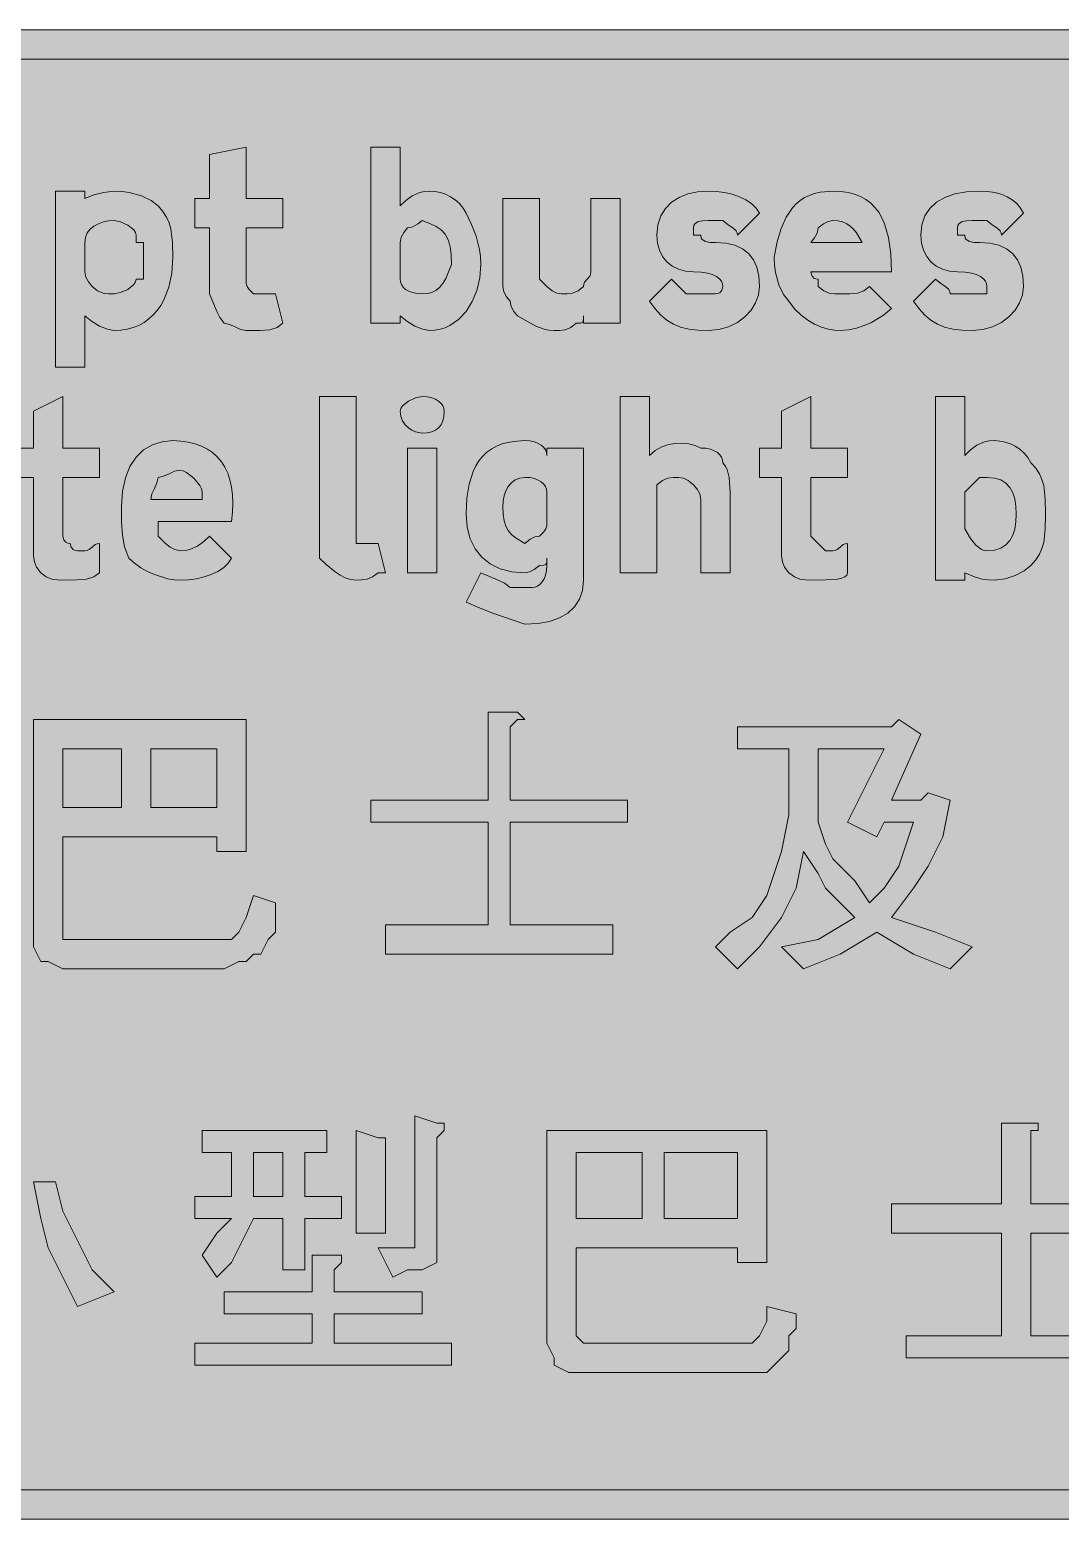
# Model space of a CAD drawing. Header units: metres. Extents: x 12 to 555, y 13 to 257.
# Drawn here: x 206.1 to 374.7, y 13.4 to 257 of the extents above; entities that cross this region are included whole.
import ezdxf

# ---------------------------------------------------------------- set-up
doc = ezdxf.new("R2010")
doc.units = ezdxf.units.M
doc.layers.add('FILL_BLACK_000000', color=7, linetype='Continuous', true_color=0x000000)
doc.layers.add('FILL_WHITE_FFFFFF', color=7, linetype='Continuous', true_color=0xffffff)

msp = doc.modelspace()

# ---------------------------------------------------------------- hatches: boundary and pattern name
at = {"layer": 'FILL_BLACK_000000', "true_color": 0x000000}
h = msp.add_hatch(color=7, dxfattribs=at)
h.dxf.hatch_style = 1
h.paths.add_polyline_path([(545.97, 256.85), (546.87, 256.44), (547.77, 256.03), (548.67, 255.84), (549.55, 255.63), (550.32, 255.09), (550.86, 254.32), (551.07, 253.44), (551.95, 253.23), (552.72, 252.69), (553.26, 251.92), (553.47, 251.04), (553.66, 250.14), (554.07, 249.24), (554.48, 248.34), (554.67, 247.44), (554.67, 21.84), (554.45, 20.73), (553.77, 19.29), (552.65, 17.62), (551.07, 15.84), (549.96, 14.96), (548.52, 14.19), (546.85, 13.65), (545.07, 13.44), (20.67, 13.44), (19.56, 13.65), (18.12, 14.19), (14.67, 15.84), (13.96, 16.74), (13.47, 17.64), (12.98, 18.54), (12.27, 19.44), (12.27, 21.84), (12.27, 247.44), (12.48, 249.22), (13.02, 250.89), (13.79, 252.33), (14.67, 253.44), (16.45, 255.01), (18.12, 256.14), (19.56, 256.81), (20.67, 257.04), (545.07, 257.04), (545.97, 256.85)])
h.paths.add_polyline_path([(19.02, 251.64), (18.27, 251.04), (17.58, 250.14), (17.22, 249.24), (17.09, 248.34), (17.07, 247.44), (17.07, 21.84), (17.22, 21.09), (17.58, 20.32), (18.27, 19.44), (18.32, 19.04), (18.48, 18.75), (19.02, 18.39), (19.79, 18.26), (20.67, 18.24), (545.07, 18.24), (547.47, 18.24), (548.67, 19.44), (549.36, 20.32), (549.72, 21.09), (549.87, 21.84), (549.87, 247.44), (549.85, 248.34), (549.72, 249.24), (549.36, 250.14), (548.67, 251.04), (547.77, 251.23), (546.87, 251.64), (545.97, 252.05), (545.07, 252.24), (20.67, 252.24), (19.79, 252.05), (19.02, 251.64)], flags=16)
h = msp.add_hatch(color=7, dxfattribs=at)
h.dxf.hatch_style = 1
h.paths.add_polyline_path([(247.47, 229.44), (247.47, 224.64), (241.47, 224.64), (241.47, 216.24), (241.49, 215.53), (241.62, 215.04), (241.98, 214.55), (242.67, 213.84), (243.87, 213.84), (245.07, 213.84), (246.27, 213.84), (247.47, 209.04), (246.53, 208.35), (245.37, 207.99), (243.76, 207.86), (241.47, 207.84), (240.57, 208.03), (239.67, 208.44), (238.77, 208.85), (237.87, 209.04), (237.16, 209.96), (236.67, 210.99), (235.47, 213.84), (235.47, 224.64), (233.07, 224.64), (233.07, 229.44), (235.47, 229.44), (235.47, 236.64), (241.47, 237.84), (241.47, 229.44), (247.47, 229.44)])
h = msp.add_hatch(color=7, dxfattribs=at)
h.dxf.hatch_style = 1
h.paths.add_polyline_path([(269.07, 208.59), (267.76, 209.36), (266.67, 210.24), (266.67, 209.04), (261.87, 209.04), (261.87, 237.84), (266.67, 237.84), (266.67, 228.24), (267.59, 229.12), (268.62, 229.89), (269.88, 230.43), (270.62, 230.59), (271.47, 230.64), (272.37, 230.58), (273.25, 230.41), (274.11, 230.13), (274.92, 229.74), (275.68, 229.23), (276.36, 228.61), (276.97, 227.88), (277.47, 227.04), (278.35, 225.22), (279.12, 223.29), (279.66, 221.13), (279.82, 219.94), (279.87, 218.64), (279.71, 216.45), (279.23, 214.42), (278.48, 212.59), (277.47, 210.99), (276.24, 209.68), (274.81, 208.68), (274.03, 208.32), (273.21, 208.06), (272.36, 207.9), (271.47, 207.84), (270.38, 208.05), (269.07, 208.59)])
h.paths.add_polyline_path([(271.86, 214.08), (272.53, 214.41), (273.12, 214.89), (273.66, 215.54), (274.15, 216.37), (275.07, 218.64), (275.01, 220.28), (274.83, 221.62), (274.5, 222.71), (274.02, 223.59), (273.37, 224.3), (272.54, 224.88), (271.51, 225.38), (270.27, 225.84), (269.52, 225.24), (268.75, 224.83), (267.87, 224.64), (267.27, 223.89), (266.86, 223.12), (266.67, 222.24), (266.67, 216.24), (266.73, 215.79), (266.9, 215.36), (267.18, 214.95), (267.57, 214.59), (268.08, 214.28), (268.7, 214.05), (269.43, 213.89), (270.27, 213.84), (271.12, 213.9), (271.86, 214.08)], flags=16)
h = msp.add_hatch(color=7, dxfattribs=at)
h.dxf.hatch_style = 1
h.paths.add_polyline_path([(228.81, 214.93), (228.01, 212.88), (227.5, 211.97), (226.92, 211.14), (226.27, 210.4), (225.54, 209.74), (224.76, 209.17), (223.9, 208.7), (222.98, 208.33), (222.01, 208.06), (220.97, 207.9), (219.87, 207.84), (218.78, 208.05), (217.47, 208.59), (216.16, 209.36), (215.07, 210.24), (215.07, 201.84), (210.27, 201.84), (210.27, 230.64), (215.07, 230.64), (215.07, 229.44), (216.57, 230.04), (218.11, 230.45), (219.87, 230.64), (221.16, 230.59), (222.35, 230.43), (224.37, 229.89), (225.95, 229.12), (227.07, 228.24), (227.86, 227.34), (228.46, 226.42), (228.88, 225.48), (229.17, 224.49), (229.43, 222.33), (229.47, 219.84), (229.3, 217.26), (228.81, 214.93)])
h.paths.add_polyline_path([(222.12, 214.59), (223.08, 215.36), (223.36, 215.79), (223.47, 216.24), (224.67, 216.24), (224.67, 217.44), (224.67, 222.24), (223.47, 222.24), (223.47, 223.44), (223.36, 223.89), (223.08, 224.32), (222.12, 225.09), (220.94, 225.63), (219.87, 225.84), (218.97, 225.78), (218.11, 225.61), (217.3, 225.33), (216.57, 224.94), (215.96, 224.43), (215.48, 223.81), (215.18, 223.08), (215.07, 222.24), (215.07, 217.44), (215.26, 216.56), (215.67, 215.79), (216.27, 215.04), (217.17, 214.35), (218.07, 213.99), (218.97, 213.86), (219.87, 213.84), (220.94, 214.05), (222.12, 214.59)], flags=16)
h = msp.add_hatch(color=7, dxfattribs=at)
h.dxf.hatch_style = 1
h.paths.add_polyline_path([(302.67, 229.44), (302.67, 209.04), (296.67, 209.04), (296.67, 210.24), (296.65, 209.55), (296.52, 209.19), (296.16, 209.06), (295.47, 209.04), (294.57, 208.35), (293.67, 207.99), (292.77, 207.86), (291.87, 207.84), (291.02, 207.89), (290.26, 208.05), (288.87, 208.59), (285.87, 210.24), (285.27, 210.99), (284.86, 211.76), (284.67, 212.64), (284.07, 213.39), (283.66, 214.16), (283.47, 215.04), (283.47, 229.44), (289.47, 229.44), (289.47, 217.44), (289.47, 216.24), (290.67, 215.04), (291.55, 214.35), (292.32, 213.99), (293.07, 213.84), (293.97, 213.86), (294.87, 213.99), (295.77, 214.35), (296.67, 215.04), (296.72, 215.44), (296.86, 215.75), (297.27, 216.24), (297.68, 216.73), (297.82, 217.04), (297.87, 217.44), (297.87, 229.44), (302.67, 229.44)])
h = msp.add_hatch(color=7, dxfattribs=at)
h.dxf.hatch_style = 1
h.paths.add_polyline_path([(325.31, 213.7), (324.83, 212.4), (324.08, 211.18), (323.07, 210.09), (321.84, 209.17), (320.41, 208.46), (318.81, 208), (317.07, 207.84), (315.38, 207.9), (313.88, 208.08), (312.56, 208.41), (311.37, 208.89), (310.3, 209.54), (309.31, 210.37), (308.37, 211.4), (307.47, 212.64), (311.07, 216.24), (313.47, 213.84), (317.07, 213.84), (318.27, 213.84), (318.67, 213.89), (318.96, 214.03), (319.32, 214.44), (319.47, 215.04), (319.41, 215.49), (319.23, 215.92), (318.9, 216.33), (318.42, 216.69), (317.77, 217), (316.94, 217.23), (315.91, 217.39), (314.67, 217.44), (313.38, 217.55), (312.21, 217.87), (311.19, 218.39), (310.32, 219.09), (309.62, 219.96), (309.1, 220.98), (308.78, 222.15), (308.67, 223.44), (308.83, 225.13), (309.31, 226.59), (310.06, 227.83), (311.07, 228.84), (312.3, 229.63), (313.73, 230.19), (315.33, 230.53), (317.07, 230.64), (318.42, 230.58), (319.73, 230.41), (320.99, 230.13), (322.17, 229.74), (323.23, 229.23), (324.16, 228.61), (324.91, 227.88), (325.47, 227.04), (321.87, 223.44), (321.82, 223.84), (321.66, 224.15), (321.12, 224.64), (320.35, 225.13), (319.47, 225.84), (317.07, 225.84), (316.19, 225.82), (315.42, 225.69), (314.88, 225.33), (314.72, 225.04), (314.67, 224.64), (314.67, 223.44), (315.87, 223.44), (315.92, 223.04), (316.08, 222.75), (316.62, 222.39), (317.39, 222.26), (318.27, 222.24), (319.96, 222.13), (321.42, 221.79), (322.66, 221.23), (323.67, 220.44), (324.46, 219.43), (325.02, 218.19), (325.36, 216.73), (325.47, 215.04), (325.31, 213.7)])
h = msp.add_hatch(color=7, dxfattribs=at)
h.dxf.hatch_style = 1
h.paths.add_polyline_path([(334.02, 216.84), (334.38, 216.43), (334.67, 216.29), (335.07, 216.24), (335.07, 215.04), (335.97, 214.35), (336.87, 213.99), (337.77, 213.86), (338.67, 213.84), (340.26, 213.86), (341.52, 213.99), (342.55, 214.35), (343.47, 215.04), (347.07, 211.44), (345.76, 210.37), (343.77, 209.19), (342.59, 208.66), (341.33, 208.23), (340.02, 207.95), (338.67, 207.84), (337.72, 207.9), (336.68, 208.08), (335.59, 208.41), (334.47, 208.89), (333.35, 209.54), (332.26, 210.37), (331.22, 211.4), (330.27, 212.64), (329.39, 213.76), (328.62, 215.34), (328.08, 217.36), (327.92, 218.55), (327.87, 219.84), (328.38, 222.37), (329.03, 224.56), (329.85, 226.42), (330.87, 227.94), (331.46, 228.57), (332.11, 229.12), (332.83, 229.59), (333.61, 229.96), (334.46, 230.26), (335.38, 230.47), (337.47, 230.64), (338.76, 230.58), (339.95, 230.42), (341.03, 230.14), (342.01, 229.76), (342.89, 229.27), (343.67, 228.68), (344.36, 227.98), (344.97, 227.19), (345.49, 226.3), (345.93, 225.31), (346.58, 223.05), (346.95, 220.42), (347.07, 217.44), (333.87, 217.44), (334.02, 216.84)])
h.paths.add_polyline_path([(341.35, 223.81), (340.86, 224.43), (340.32, 224.94), (339.73, 225.33), (339.06, 225.61), (338.32, 225.78), (337.47, 225.84), (336.72, 225.69), (335.95, 225.33), (335.07, 224.64), (334.88, 223.76), (334.47, 222.99), (333.87, 222.24), (342.27, 222.24), (341.35, 223.81)], flags=16)
h = msp.add_hatch(color=7, dxfattribs=at)
h.dxf.hatch_style = 1
h.paths.add_polyline_path([(368.51, 213.7), (368.03, 212.4), (367.28, 211.18), (366.27, 210.09), (365.04, 209.17), (363.61, 208.46), (362.01, 208), (360.27, 207.84), (358.58, 207.9), (357.08, 208.08), (355.76, 208.41), (354.57, 208.89), (353.5, 209.54), (352.51, 210.37), (351.57, 211.4), (350.67, 212.64), (354.27, 216.24), (355.15, 215.53), (355.92, 215.04), (356.46, 214.55), (356.62, 214.24), (356.67, 213.84), (360.27, 213.84), (362.67, 213.84), (362.67, 215.04), (362.61, 215.49), (362.43, 215.92), (362.1, 216.33), (361.62, 216.69), (360.97, 217), (360.14, 217.23), (359.11, 217.39), (357.87, 217.44), (356.58, 217.55), (355.41, 217.87), (354.39, 218.39), (353.52, 219.09), (352.82, 219.96), (352.3, 220.98), (351.98, 222.15), (351.87, 223.44), (352.04, 225.13), (352.53, 226.59), (353.33, 227.83), (354.42, 228.84), (355.8, 229.63), (357.44, 230.19), (359.33, 230.53), (361.47, 230.64), (362.76, 230.58), (363.95, 230.41), (365.01, 230.13), (365.97, 229.74), (366.81, 229.23), (367.55, 228.61), (368.16, 227.88), (368.67, 227.04), (365.07, 223.44), (365.02, 223.84), (364.86, 224.15), (364.32, 224.64), (363.55, 225.13), (362.67, 225.84), (360.27, 225.84), (359.39, 225.82), (358.62, 225.69), (358.08, 225.33), (357.92, 225.04), (357.87, 224.64), (357.87, 223.44), (359.07, 223.44), (359.12, 223.04), (359.28, 222.75), (359.82, 222.39), (360.59, 222.26), (361.47, 222.24), (363.16, 222.13), (364.62, 221.79), (365.86, 221.23), (366.87, 220.44), (367.66, 219.43), (368.22, 218.19), (368.56, 216.73), (368.67, 215.04), (368.51, 213.7)])
h = msp.add_hatch(color=7, dxfattribs=at)
h.dxf.hatch_style = 1
h.paths.add_polyline_path([(217.47, 188.64), (217.47, 183.84), (211.47, 183.84), (211.47, 174.24), (211.62, 173.64), (211.98, 173.23), (212.27, 173.09), (212.67, 173.04), (212.82, 172.44), (213.18, 172.03), (213.47, 171.89), (213.87, 171.84), (215.07, 171.84), (215.47, 171.89), (215.78, 172.03), (216.27, 172.44), (216.76, 172.85), (217.07, 172.99), (217.47, 173.04), (217.47, 168.24), (216.53, 167.55), (215.37, 167.19), (213.76, 167.06), (211.47, 167.04), (210.57, 167.06), (209.67, 167.19), (208.77, 167.55), (207.87, 168.24), (207.18, 169.14), (206.82, 170.04), (206.69, 170.94), (206.67, 171.84), (206.67, 183.84), (203.07, 183.84), (203.07, 188.64), (206.67, 188.64), (206.67, 194.64), (211.47, 197.04), (211.47, 188.64), (217.47, 188.64)])
h = msp.add_hatch(color=7, dxfattribs=at)
h.dxf.hatch_style = 1
h.paths.add_polyline_path([(259.47, 174.24), (259.47, 173.04), (263.07, 173.04), (264.27, 168.24), (263.07, 168.24), (262.17, 167.55), (261.27, 167.19), (260.37, 167.06), (259.47, 167.04), (258.57, 167.15), (257.69, 167.43), (256.83, 167.86), (256.02, 168.39), (254.58, 169.57), (253.47, 170.64), (253.47, 171.84), (253.47, 173.04), (253.47, 197.04), (259.47, 197.04), (259.47, 174.24)])
h = msp.add_hatch(color=7, dxfattribs=at)
h.dxf.hatch_style = 1
h.paths.add_polyline_path([(273.81, 193.8), (273.64, 193.06), (273.36, 192.45), (272.97, 191.94), (272.46, 191.55), (271.85, 191.26), (271.11, 191.1), (270.27, 191.04), (269.2, 191.26), (268.6, 191.55), (268.02, 191.94), (267.49, 192.45), (267.06, 193.06), (266.78, 193.8), (266.67, 194.64), (266.78, 195.09), (267.06, 195.52), (268.02, 196.29), (269.2, 196.83), (270.27, 197.04), (271.11, 196.99), (271.85, 196.83), (272.46, 196.6), (272.97, 196.29), (273.36, 195.93), (273.64, 195.52), (273.81, 195.09), (273.87, 194.64), (273.81, 193.8)])
h = msp.add_hatch(color=7, dxfattribs=at)
h.dxf.hatch_style = 1
h.paths.add_polyline_path([(308.42, 188.23), (309.46, 188.81), (310.55, 189.19), (311.67, 189.39), (312.79, 189.42), (313.88, 189.3), (314.92, 189.03), (315.87, 188.64), (316.71, 188.59), (317.45, 188.43), (318.06, 188.2), (318.57, 187.89), (318.96, 187.53), (319.25, 187.12), (319.41, 186.69), (319.47, 186.24), (319.87, 185.74), (320.16, 185.15), (320.52, 183.84), (320.67, 181.44), (320.67, 168.24), (315.87, 168.24), (315.87, 180.24), (315.68, 181.12), (315.27, 181.89), (314.67, 182.64), (313.79, 183.33), (313.02, 183.69), (312.27, 183.84), (311.37, 183.82), (310.47, 183.69), (309.57, 183.33), (308.67, 182.64), (308.67, 180.24), (308.67, 168.24), (302.67, 168.24), (302.67, 197.04), (307.47, 197.04), (307.47, 187.44), (308.42, 188.23)])
h = msp.add_hatch(color=7, dxfattribs=at)
h.dxf.hatch_style = 1
h.paths.add_polyline_path([(339.87, 188.64), (339.87, 183.84), (333.87, 183.84), (333.87, 174.24), (335.07, 173.04), (336.27, 171.84), (337.47, 171.84), (337.87, 171.89), (338.18, 172.03), (338.67, 172.44), (339.16, 172.85), (339.47, 172.99), (339.87, 173.04), (339.87, 168.24), (339.76, 167.84), (339.44, 167.55), (338.92, 167.33), (338.22, 167.19), (336.33, 167.06), (333.87, 167.04), (332.97, 167.06), (332.07, 167.19), (331.17, 167.55), (330.27, 168.24), (329.58, 169.14), (329.22, 170.04), (329.09, 170.94), (329.07, 171.84), (329.07, 183.84), (325.47, 183.84), (325.47, 188.64), (329.07, 188.64), (329.07, 194.64), (333.87, 197.04), (333.87, 188.64), (339.87, 188.64)])
h = msp.add_hatch(color=7, dxfattribs=at)
h.dxf.hatch_style = 1
h.paths.add_polyline_path([(361.92, 167.19), (360.66, 167.55), (359.07, 168.24), (359.07, 167.04), (354.27, 167.04), (354.27, 197.04), (359.07, 197.04), (359.07, 187.44), (359.99, 188.32), (361.02, 189.09), (362.28, 189.63), (363.02, 189.79), (363.87, 189.84), (364.77, 189.78), (365.65, 189.61), (366.51, 189.33), (367.32, 188.94), (368.08, 188.43), (368.76, 187.81), (369.37, 187.08), (369.87, 186.24), (370.66, 185.34), (371.26, 184.42), (371.68, 183.48), (371.97, 182.49), (372.23, 180.33), (372.27, 177.84), (372.23, 175.35), (371.97, 173.19), (371.68, 172.2), (371.26, 171.26), (370.66, 170.34), (369.87, 169.44), (368.76, 168.56), (367.32, 167.79), (365.65, 167.25), (363.87, 167.04), (362.95, 167.06), (361.92, 167.19)])
h.paths.add_polyline_path([(364.94, 172.27), (365.77, 172.79), (366.42, 173.49), (366.9, 174.36), (367.23, 175.38), (367.41, 176.55), (367.47, 177.84), (367.41, 179.13), (367.23, 180.3), (366.9, 181.32), (366.42, 182.19), (365.77, 182.89), (364.94, 183.41), (363.91, 183.73), (362.67, 183.84), (361.47, 183.84), (359.07, 181.44), (359.07, 175.44), (359.97, 173.86), (360.87, 172.74), (361.77, 172.06), (362.22, 171.9), (362.67, 171.84), (363.91, 171.95), (364.94, 172.27)], flags=16)
h = msp.add_hatch(color=7, dxfattribs=at)
h.dxf.hatch_style = 1
h.paths.add_polyline_path([(227.07, 174.24), (228.27, 173.04), (229.02, 172.44), (229.79, 172.03), (230.67, 171.84), (231.52, 171.89), (232.26, 172.05), (233.52, 172.59), (234.55, 173.36), (235.47, 174.24), (239.07, 170.64), (238.51, 169.8), (237.76, 169.06), (236.83, 168.45), (235.77, 167.94), (234.59, 167.55), (233.33, 167.26), (232.02, 167.1), (230.67, 167.04), (229.72, 167.1), (228.68, 167.26), (226.47, 167.94), (225.35, 168.45), (224.26, 169.06), (223.22, 169.8), (222.27, 170.64), (221.58, 172.46), (221.22, 174.39), (221.09, 176.55), (221.07, 179.04), (221.23, 181.57), (221.71, 183.76), (222.46, 185.62), (223.47, 187.14), (224.7, 188.32), (226.13, 189.16), (227.73, 189.67), (229.47, 189.84), (230.78, 189.78), (232, 189.62), (233.13, 189.34), (234.18, 188.96), (235.13, 188.47), (235.99, 187.88), (236.75, 187.18), (237.42, 186.39), (237.99, 185.5), (238.46, 184.51), (238.83, 183.42), (239.09, 182.25), (239.25, 180.98), (239.3, 179.62), (239.24, 178.17), (239.07, 176.64), (227.07, 176.64), (227.07, 174.24)])
h.paths.add_polyline_path([(234.27, 181.44), (234.16, 181.94), (233.88, 182.51), (232.92, 183.69), (231.74, 184.65), (231.17, 184.93), (230.67, 185.04), (229.77, 184.85), (228.87, 184.44), (227.97, 184.03), (227.07, 183.84), (226.88, 182.94), (226.47, 182.04), (226.06, 181.14), (225.87, 180.24), (234.27, 180.24), (234.27, 181.44)], flags=16)
h = msp.add_hatch(color=7, dxfattribs=at)
h.dxf.hatch_style = 1
h.paths.add_polyline_path([(267.87, 168.24), (267.87, 188.64), (272.67, 188.64), (272.67, 168.24), (267.87, 168.24)])
h = msp.add_hatch(color=7, dxfattribs=at)
h.dxf.hatch_style = 1
h.paths.add_polyline_path([(296.01, 163.89), (295.21, 162.65), (294.12, 161.64), (292.74, 160.85), (291.1, 160.29), (289.21, 159.95), (287.07, 159.84), (281.82, 161.64), (279.48, 162.54), (277.47, 163.44), (279.87, 168.24), (282.72, 167.04), (283.75, 166.55), (284.67, 165.84), (288.27, 165.84), (288.72, 165.9), (289.15, 166.06), (289.56, 166.35), (289.92, 166.74), (290.23, 167.25), (290.46, 167.86), (290.62, 168.6), (290.67, 169.44), (290.67, 170.64), (290.65, 169.95), (290.52, 169.59), (290.16, 169.46), (289.47, 169.44), (288.59, 168.75), (287.82, 168.39), (287.07, 168.24), (284.93, 168.41), (283.04, 168.9), (281.4, 169.7), (280.02, 170.79), (278.93, 172.17), (278.13, 173.81), (277.64, 175.7), (277.47, 177.84), (277.59, 180.42), (277.96, 182.75), (278.61, 184.8), (279.05, 185.71), (279.57, 186.54), (280.18, 187.28), (280.87, 187.94), (281.65, 188.51), (282.53, 188.98), (283.51, 189.35), (284.59, 189.62), (285.78, 189.78), (287.07, 189.84), (287.91, 189.79), (288.65, 189.63), (289.26, 189.4), (289.77, 189.09), (290.16, 188.73), (290.45, 188.32), (290.61, 187.89), (290.67, 187.44), (290.67, 188.64), (296.67, 188.64), (296.67, 167.04), (296.5, 165.35), (296.01, 163.89)])
h.paths.add_polyline_path([(290.45, 182.32), (290.16, 182.73), (289.77, 183.09), (289.26, 183.4), (288.65, 183.63), (287.91, 183.79), (287.07, 183.84), (286.23, 183.73), (285.5, 183.43), (284.88, 182.95), (284.37, 182.34), (283.98, 181.61), (283.7, 180.8), (283.53, 179.94), (283.47, 179.04), (283.53, 177.8), (283.7, 176.75), (283.98, 175.88), (284.37, 175.14), (284.88, 174.52), (285.5, 173.98), (287.07, 173.04), (287.95, 173.73), (288.72, 174.09), (289.47, 174.24), (290.16, 174.95), (290.52, 175.44), (290.65, 175.93), (290.67, 176.64), (290.67, 181.44), (290.61, 181.89), (290.45, 182.32)], flags=16)
h = msp.add_hatch(color=7, dxfattribs=at)
h.dxf.hatch_style = 1
h.paths.add_polyline_path([(236.67, 122.64), (236.67, 125.04), (211.47, 125.04), (211.47, 110.64), (211.47, 109.44), (211.47, 108.24), (212.67, 108.24), (213.87, 108.24), (236.67, 108.24), (239.07, 108.24), (240.27, 109.44), (241.47, 111.84), (242.67, 115.44), (246.27, 114.24), (246.27, 111.84), (246.27, 109.44), (245.07, 108.24), (243.87, 105.84), (242.67, 105.84), (241.47, 104.64), (240.27, 104.64), (237.87, 103.44), (211.47, 103.44), (209.07, 104.64), (207.87, 104.64), (206.67, 107.04), (206.67, 109.44), (206.67, 144.24), (241.47, 144.24), (241.47, 122.64), (236.67, 122.64)])
h.paths.add_polyline_path([(211.47, 139.44), (211.47, 129.84), (221.07, 129.84), (221.07, 139.44), (211.47, 139.44)], flags=16)
h.paths.add_polyline_path([(236.67, 139.44), (225.87, 139.44), (225.87, 129.84), (236.67, 129.84), (236.67, 139.44)], flags=16)
h = msp.add_hatch(color=7, dxfattribs=at)
h.dxf.hatch_style = 1
h.paths.add_polyline_path([(285.87, 145.44), (287.07, 144.24), (285.87, 144.24), (284.67, 143.04), (284.67, 131.04), (303.87, 131.04), (303.87, 127.44), (284.67, 127.44), (284.67, 110.64), (301.47, 110.64), (301.47, 105.84), (264.27, 105.84), (264.27, 110.64), (281.07, 110.64), (281.07, 127.44), (261.87, 127.44), (261.87, 131.04), (281.07, 131.04), (281.07, 145.44), (284.67, 145.44), (285.87, 145.44)])
h = msp.add_hatch(color=7, dxfattribs=at)
h.dxf.hatch_style = 1
h.paths.add_polyline_path([(348.27, 144.24), (351.87, 141.84), (347.07, 131.04), (351.87, 131.04), (353.07, 132.24), (356.67, 131.04), (355.47, 125.04), (353.07, 120.24), (350.67, 116.64), (347.07, 111.84), (354.27, 109.44), (360.27, 107.04), (356.67, 103.44), (350.67, 105.84), (344.67, 109.44), (338.67, 105.84), (332.67, 103.44), (329.07, 107.04), (335.07, 108.24), (341.07, 111.84), (338.67, 114.24), (336.27, 116.64), (335.07, 119.04), (332.67, 122.64), (331.47, 116.64), (329.07, 111.84), (325.47, 107.04), (321.87, 103.44), (318.27, 107.04), (320.67, 109.44), (324.27, 111.84), (326.67, 115.44), (327.87, 119.04), (329.07, 122.64), (330.27, 128.64), (330.27, 133.44), (330.27, 139.44), (321.87, 139.44), (321.87, 143.04), (347.07, 143.04), (348.27, 144.24)])
h.paths.add_polyline_path([(336.27, 123.84), (337.47, 121.44), (341.07, 117.84), (343.47, 114.24), (345.87, 116.64), (348.27, 120.24), (349.47, 123.84), (350.67, 127.44), (345.87, 127.44), (344.67, 125.04), (339.87, 127.44), (345.87, 139.44), (335.07, 139.44), (335.07, 127.44), (336.27, 123.84)], flags=16)
h = msp.add_hatch(color=7, dxfattribs=at)
h.dxf.hatch_style = 1
h.paths.add_polyline_path([(266.67, 57.84), (267.87, 57.84), (269.07, 57.84), (269.07, 59.04), (269.07, 60.24), (269.07, 79.44), (272.67, 78.24), (273.87, 78.24), (273.87, 77.04), (272.67, 75.84), (272.67, 59.04), (272.67, 57.84), (272.67, 55.44), (270.27, 54.24), (267.87, 54.24), (265.47, 53.04), (263.07, 57.84), (266.67, 57.84)])
h = msp.add_hatch(color=7, dxfattribs=at)
h.dxf.hatch_style = 1
h.paths.add_polyline_path([(371.07, 78.24), (371.07, 77.04), (369.87, 77.04), (369.87, 65.04), (389.07, 65.04), (389.07, 60.24), (369.87, 60.24), (369.87, 43.44), (385.47, 43.44), (385.47, 39.84), (349.47, 39.84), (349.47, 43.44), (365.07, 43.44), (365.07, 60.24), (347.07, 60.24), (347.07, 65.04), (365.07, 65.04), (365.07, 78.24), (368.67, 78.24), (371.07, 78.24)])
h = msp.add_hatch(color=7, dxfattribs=at)
h.dxf.hatch_style = 1
h.paths.add_polyline_path([(254.67, 73.44), (251.07, 73.44), (251.07, 66.24), (257.07, 66.24), (257.07, 62.64), (251.07, 62.64), (251.07, 54.24), (247.47, 54.24), (247.47, 62.64), (242.67, 62.64), (241.47, 60.24), (240.27, 57.84), (239.07, 55.44), (236.67, 53.04), (234.27, 56.64), (236.67, 60.24), (239.07, 62.64), (233.07, 62.64), (233.07, 66.24), (239.07, 66.24), (239.07, 73.44), (234.27, 73.44), (234.27, 77.04), (254.67, 77.04), (254.67, 73.44)])
h.paths.add_polyline_path([(247.47, 73.44), (242.67, 73.44), (242.67, 66.24), (247.47, 66.24), (247.47, 73.44)], flags=16)
h = msp.add_hatch(color=7, dxfattribs=at)
h.dxf.hatch_style = 1
h.paths.add_polyline_path([(259.47, 77.04), (263.07, 75.84), (264.27, 75.84), (264.27, 74.64), (264.27, 60.24), (259.47, 60.24), (259.47, 77.04)])
h = msp.add_hatch(color=7, dxfattribs=at)
h.dxf.hatch_style = 1
h.paths.add_polyline_path([(321.87, 55.44), (321.87, 57.84), (295.47, 57.84), (295.47, 44.64), (295.47, 43.44), (296.67, 42.24), (297.87, 42.24), (321.87, 42.24), (324.27, 42.24), (325.47, 43.44), (326.67, 45.84), (326.67, 48.24), (331.47, 47.04), (331.47, 44.64), (330.27, 43.44), (330.27, 41.04), (329.07, 39.84), (327.87, 38.64), (326.67, 37.44), (324.27, 37.44), (323.07, 37.44), (296.67, 37.44), (294.27, 37.44), (291.87, 38.64), (291.87, 39.84), (290.67, 42.24), (290.67, 77.04), (326.67, 77.04), (326.67, 55.44), (321.87, 55.44)])
h.paths.add_polyline_path([(295.47, 73.44), (295.47, 62.64), (306.27, 62.64), (306.27, 73.44), (295.47, 73.44)], flags=16)
h.paths.add_polyline_path([(321.87, 73.44), (309.87, 73.44), (309.87, 62.64), (321.87, 62.64), (321.87, 73.44)], flags=16)
h = msp.add_hatch(color=7, dxfattribs=at)
h.dxf.hatch_style = 1
h.paths.add_polyline_path([(211.47, 53.04), (209.07, 57.84), (207.87, 62.64), (206.67, 68.64), (210.27, 68.64), (211.47, 63.84), (213.87, 59.04), (216.27, 54.24), (219.87, 50.64), (213.87, 48.24), (211.47, 53.04)])
h = msp.add_hatch(color=7, dxfattribs=at)
h.dxf.hatch_style = 1
h.paths.add_polyline_path([(255.87, 56.64), (257.07, 56.64), (257.07, 55.44), (255.87, 54.24), (255.87, 50.64), (270.27, 50.64), (270.27, 47.04), (255.87, 47.04), (255.87, 42.24), (275.07, 42.24), (275.07, 38.64), (233.07, 38.64), (233.07, 42.24), (252.27, 42.24), (252.27, 47.04), (237.87, 47.04), (237.87, 50.64), (252.27, 50.64), (252.27, 56.64), (255.87, 56.64)])
at = {"layer": 'FILL_WHITE_FFFFFF', "true_color": 0xffffff}
h = msp.add_hatch(color=7, dxfattribs=at)
h.dxf.hatch_style = 1
h.paths.add_polyline_path([(545.07, 252.24), (547.47, 252.24), (547.49, 251.55), (547.62, 251.19), (547.98, 251.06), (548.67, 251.04), (548.69, 250.33), (548.82, 249.84), (549.18, 249.35), (549.87, 248.64), (549.87, 247.44), (549.87, 21.84), (549.72, 21.09), (549.36, 20.32), (548.67, 19.44), (547.47, 18.24), (545.07, 18.24), (20.67, 18.24), (19.79, 18.26), (19.02, 18.39), (18.48, 18.75), (18.32, 19.04), (18.27, 19.44), (17.87, 19.49), (17.58, 19.63), (17.22, 20.04), (17.07, 20.64), (17.07, 21.84), (17.07, 247.44), (17.09, 248.34), (17.22, 249.24), (17.58, 250.14), (18.27, 251.04), (19.02, 251.64), (19.79, 252.05), (20.67, 252.24), (545.07, 252.24)])

# ---------------------------------------------------------------- linework, layer by layer
at = {"layer": 'FILL_BLACK_000000', "lineweight": 0, "true_color": 0x000000}
for points in [[(20.67, 257.04), (545.07, 257.04)], [(20.67, 18.24), (545.07, 18.24), (547.47, 18.24), (548.67, 19.44), (549.36, 20.32), (549.72, 21.09), (549.87, 21.84), (549.87, 247.44), (549.85, 248.34), (549.72, 249.24), (549.36, 250.14), (548.67, 251.04), (547.77, 251.23), (546.87, 251.64), (545.97, 252.05), (545.07, 252.24), (20.67, 252.24)], [(203.07, 188.64), (206.67, 188.64), (206.67, 194.64), (211.47, 197.04), (211.47, 188.64), (217.47, 188.64), (217.47, 183.84), (211.47, 183.84), (211.47, 174.24), (211.62, 173.64), (211.98, 173.23), (212.27, 173.09), (212.67, 173.04), (212.82, 172.44), (213.18, 172.03), (213.47, 171.89), (213.87, 171.84), (215.07, 171.84), (215.47, 171.89), (215.78, 172.03), (216.27, 172.44), (216.76, 172.85), (217.07, 172.99), (217.47, 173.04), (217.47, 168.24), (216.53, 167.55), (215.37, 167.19), (213.76, 167.06), (211.47, 167.04), (210.57, 167.06), (209.67, 167.19), (208.77, 167.55), (207.87, 168.24), (207.18, 169.14), (206.82, 170.04), (206.69, 170.94), (206.67, 171.84), (206.67, 183.84), (203.07, 183.84)], [(545.07, 13.44), (20.67, 13.44)]]:
    msp.add_lwpolyline(points, dxfattribs=at)
for points in [[(247.47, 229.44), (247.47, 224.64), (241.47, 224.64), (241.47, 216.24), (241.49, 215.53), (241.62, 215.04), (241.98, 214.55), (242.67, 213.84), (243.87, 213.84), (245.07, 213.84), (246.27, 213.84), (247.47, 209.04), (246.53, 208.35), (245.37, 207.99), (243.76, 207.86), (241.47, 207.84), (240.57, 208.03), (239.67, 208.44), (238.77, 208.85), (237.87, 209.04), (237.16, 209.96), (236.67, 210.99), (235.47, 213.84), (235.47, 224.64), (233.07, 224.64), (233.07, 229.44), (235.47, 229.44), (235.47, 236.64), (241.47, 237.84), (241.47, 229.44)], [(269.07, 208.59), (267.76, 209.36), (266.67, 210.24), (266.67, 209.04), (261.87, 209.04), (261.87, 237.84), (266.67, 237.84), (266.67, 228.24), (267.59, 229.12), (268.62, 229.89), (269.88, 230.43), (270.62, 230.59), (271.47, 230.64), (272.37, 230.58), (273.25, 230.41), (274.11, 230.13), (274.92, 229.74), (275.68, 229.23), (276.36, 228.61), (276.97, 227.88), (277.47, 227.04), (278.35, 225.22), (279.12, 223.29), (279.66, 221.13), (279.82, 219.94), (279.87, 218.64), (279.71, 216.45), (279.23, 214.42), (278.48, 212.59), (277.47, 210.99), (276.24, 209.68), (274.81, 208.68), (274.03, 208.32), (273.21, 208.06), (272.36, 207.9), (271.47, 207.84), (270.38, 208.05)], [(228.81, 214.93), (228.01, 212.88), (227.5, 211.97), (226.92, 211.14), (226.27, 210.4), (225.54, 209.74), (224.76, 209.17), (223.9, 208.7), (222.98, 208.33), (222.01, 208.06), (220.97, 207.9), (219.87, 207.84), (218.78, 208.05), (217.47, 208.59), (216.16, 209.36), (215.07, 210.24), (215.07, 201.84), (210.27, 201.84), (210.27, 230.64), (215.07, 230.64), (215.07, 229.44), (216.57, 230.04), (218.11, 230.45), (219.87, 230.64), (221.16, 230.59), (222.35, 230.43), (224.37, 229.89), (225.95, 229.12), (227.07, 228.24), (227.86, 227.34), (228.46, 226.42), (228.88, 225.48), (229.17, 224.49), (229.43, 222.33), (229.47, 219.84), (229.3, 217.26)], [(302.67, 229.44), (302.67, 209.04), (296.67, 209.04), (296.67, 210.24), (296.65, 209.55), (296.52, 209.19), (296.16, 209.06), (295.47, 209.04), (294.57, 208.35), (293.67, 207.99), (292.77, 207.86), (291.87, 207.84), (291.02, 207.89), (290.26, 208.05), (288.87, 208.59), (285.87, 210.24), (285.27, 210.99), (284.86, 211.76), (284.67, 212.64), (284.07, 213.39), (283.66, 214.16), (283.47, 215.04), (283.47, 229.44), (289.47, 229.44), (289.47, 217.44), (289.47, 216.24), (290.67, 215.04), (291.55, 214.35), (292.32, 213.99), (293.07, 213.84), (293.97, 213.86), (294.87, 213.99), (295.77, 214.35), (296.67, 215.04), (296.72, 215.44), (296.86, 215.75), (297.27, 216.24), (297.68, 216.73), (297.82, 217.04), (297.87, 217.44), (297.87, 229.44)], [(325.31, 213.7), (324.83, 212.4), (324.08, 211.18), (323.07, 210.09), (321.84, 209.17), (320.41, 208.46), (318.81, 208), (317.07, 207.84), (315.38, 207.9), (313.88, 208.08), (312.56, 208.41), (311.37, 208.89), (310.3, 209.54), (309.31, 210.37), (308.37, 211.4), (307.47, 212.64), (311.07, 216.24), (313.47, 213.84), (317.07, 213.84), (318.27, 213.84), (318.67, 213.89), (318.96, 214.03), (319.32, 214.44), (319.47, 215.04), (319.41, 215.49), (319.23, 215.92), (318.9, 216.33), (318.42, 216.69), (317.77, 217), (316.94, 217.23), (315.91, 217.39), (314.67, 217.44), (313.38, 217.55), (312.21, 217.87), (311.19, 218.39), (310.32, 219.09), (309.62, 219.96), (309.1, 220.98), (308.78, 222.15), (308.67, 223.44), (308.83, 225.13), (309.31, 226.59), (310.06, 227.83), (311.07, 228.84), (312.3, 229.63), (313.73, 230.19), (315.33, 230.53), (317.07, 230.64), (318.42, 230.58), (319.73, 230.41), (320.99, 230.13), (322.17, 229.74), (323.23, 229.23), (324.16, 228.61), (324.91, 227.88), (325.47, 227.04), (321.87, 223.44), (321.82, 223.84), (321.66, 224.15), (321.12, 224.64), (320.35, 225.13), (319.47, 225.84), (317.07, 225.84), (316.19, 225.82), (315.42, 225.69), (314.88, 225.33), (314.72, 225.04), (314.67, 224.64), (314.67, 223.44), (315.87, 223.44), (315.92, 223.04), (316.08, 222.75), (316.62, 222.39), (317.39, 222.26), (318.27, 222.24), (319.96, 222.13), (321.42, 221.79), (322.66, 221.23), (323.67, 220.44), (324.46, 219.43), (325.02, 218.19), (325.36, 216.73), (325.47, 215.04)], [(334.02, 216.84), (334.38, 216.43), (334.67, 216.29), (335.07, 216.24), (335.07, 215.04), (335.97, 214.35), (336.87, 213.99), (337.77, 213.86), (338.67, 213.84), (340.26, 213.86), (341.52, 213.99), (342.55, 214.35), (343.47, 215.04), (347.07, 211.44), (345.76, 210.37), (343.77, 209.19), (342.59, 208.66), (341.33, 208.23), (340.02, 207.95), (338.67, 207.84), (337.72, 207.9), (336.68, 208.08), (335.59, 208.41), (334.47, 208.89), (333.35, 209.54), (332.26, 210.37), (331.22, 211.4), (330.27, 212.64), (329.39, 213.76), (328.62, 215.34), (328.08, 217.36), (327.92, 218.55), (327.87, 219.84), (328.38, 222.37), (329.03, 224.56), (329.85, 226.42), (330.87, 227.94), (331.46, 228.57), (332.11, 229.12), (332.83, 229.59), (333.61, 229.96), (334.46, 230.26), (335.38, 230.47), (337.47, 230.64), (338.76, 230.58), (339.95, 230.42), (341.03, 230.14), (342.01, 229.76), (342.89, 229.27), (343.67, 228.68), (344.36, 227.98), (344.97, 227.19), (345.49, 226.3), (345.93, 225.31), (346.58, 223.05), (346.95, 220.42), (347.07, 217.44), (333.87, 217.44)], [(368.51, 213.7), (368.03, 212.4), (367.28, 211.18), (366.27, 210.09), (365.04, 209.17), (363.61, 208.46), (362.01, 208), (360.27, 207.84), (358.58, 207.9), (357.08, 208.08), (355.76, 208.41), (354.57, 208.89), (353.5, 209.54), (352.51, 210.37), (351.57, 211.4), (350.67, 212.64), (354.27, 216.24), (355.15, 215.53), (355.92, 215.04), (356.46, 214.55), (356.62, 214.24), (356.67, 213.84), (360.27, 213.84), (362.67, 213.84), (362.67, 215.04), (362.61, 215.49), (362.43, 215.92), (362.1, 216.33), (361.62, 216.69), (360.97, 217), (360.14, 217.23), (359.11, 217.39), (357.87, 217.44), (356.58, 217.55), (355.41, 217.87), (354.39, 218.39), (353.52, 219.09), (352.82, 219.96), (352.3, 220.98), (351.98, 222.15), (351.87, 223.44), (352.04, 225.13), (352.53, 226.59), (353.33, 227.83), (354.42, 228.84), (355.8, 229.63), (357.44, 230.19), (359.33, 230.53), (361.47, 230.64), (362.76, 230.58), (363.95, 230.41), (365.01, 230.13), (365.97, 229.74), (366.81, 229.23), (367.55, 228.61), (368.16, 227.88), (368.67, 227.04), (365.07, 223.44), (365.02, 223.84), (364.86, 224.15), (364.32, 224.64), (363.55, 225.13), (362.67, 225.84), (360.27, 225.84), (359.39, 225.82), (358.62, 225.69), (358.08, 225.33), (357.92, 225.04), (357.87, 224.64), (357.87, 223.44), (359.07, 223.44), (359.12, 223.04), (359.28, 222.75), (359.82, 222.39), (360.59, 222.26), (361.47, 222.24), (363.16, 222.13), (364.62, 221.79), (365.86, 221.23), (366.87, 220.44), (367.66, 219.43), (368.22, 218.19), (368.56, 216.73), (368.67, 215.04)], [(222.12, 214.59), (223.08, 215.36), (223.36, 215.79), (223.47, 216.24), (224.67, 216.24), (224.67, 217.44), (224.67, 222.24), (223.47, 222.24), (223.47, 223.44), (223.36, 223.89), (223.08, 224.32), (222.12, 225.09), (220.94, 225.63), (219.87, 225.84), (218.97, 225.78), (218.11, 225.61), (217.3, 225.33), (216.57, 224.94), (215.96, 224.43), (215.48, 223.81), (215.18, 223.08), (215.07, 222.24), (215.07, 217.44), (215.26, 216.56), (215.67, 215.79), (216.27, 215.04), (217.17, 214.35), (218.07, 213.99), (218.97, 213.86), (219.87, 213.84), (220.94, 214.05)], [(271.86, 214.08), (272.53, 214.41), (273.12, 214.89), (273.66, 215.54), (274.15, 216.37), (275.07, 218.64), (275.01, 220.28), (274.83, 221.62), (274.5, 222.71), (274.02, 223.59), (273.37, 224.3), (272.54, 224.88), (271.51, 225.38), (270.27, 225.84), (269.52, 225.24), (268.75, 224.83), (267.87, 224.64), (267.27, 223.89), (266.86, 223.12), (266.67, 222.24), (266.67, 216.24), (266.73, 215.79), (266.9, 215.36), (267.18, 214.95), (267.57, 214.59), (268.08, 214.28), (268.7, 214.05), (269.43, 213.89), (270.27, 213.84), (271.12, 213.9)], [(341.35, 223.81), (340.86, 224.43), (340.32, 224.94), (339.73, 225.33), (339.06, 225.61), (338.32, 225.78), (337.47, 225.84), (336.72, 225.69), (335.95, 225.33), (335.07, 224.64), (334.88, 223.76), (334.47, 222.99), (333.87, 222.24), (342.27, 222.24)], [(259.47, 174.24), (259.47, 173.04), (263.07, 173.04), (264.27, 168.24), (263.07, 168.24), (262.17, 167.55), (261.27, 167.19), (260.37, 167.06), (259.47, 167.04), (258.57, 167.15), (257.69, 167.43), (256.83, 167.86), (256.02, 168.39), (254.58, 169.57), (253.47, 170.64), (253.47, 171.84), (253.47, 173.04), (253.47, 197.04), (259.47, 197.04)], [(273.81, 193.8), (273.64, 193.06), (273.36, 192.45), (272.97, 191.94), (272.46, 191.55), (271.85, 191.26), (271.11, 191.1), (270.27, 191.04), (269.2, 191.26), (268.6, 191.55), (268.02, 191.94), (267.49, 192.45), (267.06, 193.06), (266.78, 193.8), (266.67, 194.64), (266.78, 195.09), (267.06, 195.52), (268.02, 196.29), (269.2, 196.83), (270.27, 197.04), (271.11, 196.99), (271.85, 196.83), (272.46, 196.6), (272.97, 196.29), (273.36, 195.93), (273.64, 195.52), (273.81, 195.09), (273.87, 194.64)], [(308.42, 188.23), (309.46, 188.81), (310.55, 189.19), (311.67, 189.39), (312.79, 189.42), (313.88, 189.3), (314.92, 189.03), (315.87, 188.64), (316.71, 188.59), (317.45, 188.43), (318.06, 188.2), (318.57, 187.89), (318.96, 187.53), (319.25, 187.12), (319.41, 186.69), (319.47, 186.24), (319.87, 185.74), (320.16, 185.15), (320.52, 183.84), (320.67, 181.44), (320.67, 168.24), (315.87, 168.24), (315.87, 180.24), (315.68, 181.12), (315.27, 181.89), (314.67, 182.64), (313.79, 183.33), (313.02, 183.69), (312.27, 183.84), (311.37, 183.82), (310.47, 183.69), (309.57, 183.33), (308.67, 182.64), (308.67, 180.24), (308.67, 168.24), (302.67, 168.24), (302.67, 197.04), (307.47, 197.04), (307.47, 187.44)], [(339.87, 188.64), (339.87, 183.84), (333.87, 183.84), (333.87, 174.24), (335.07, 173.04), (336.27, 171.84), (337.47, 171.84), (337.87, 171.89), (338.18, 172.03), (338.67, 172.44), (339.16, 172.85), (339.47, 172.99), (339.87, 173.04), (339.87, 168.24), (339.76, 167.84), (339.44, 167.55), (338.92, 167.33), (338.22, 167.19), (336.33, 167.06), (333.87, 167.04), (332.97, 167.06), (332.07, 167.19), (331.17, 167.55), (330.27, 168.24), (329.58, 169.14), (329.22, 170.04), (329.09, 170.94), (329.07, 171.84), (329.07, 183.84), (325.47, 183.84), (325.47, 188.64), (329.07, 188.64), (329.07, 194.64), (333.87, 197.04), (333.87, 188.64)], [(361.92, 167.19), (360.66, 167.55), (359.07, 168.24), (359.07, 167.04), (354.27, 167.04), (354.27, 197.04), (359.07, 197.04), (359.07, 187.44), (359.99, 188.32), (361.02, 189.09), (362.28, 189.63), (363.02, 189.79), (363.87, 189.84), (364.77, 189.78), (365.65, 189.61), (366.51, 189.33), (367.32, 188.94), (368.08, 188.43), (368.76, 187.81), (369.37, 187.08), (369.87, 186.24), (370.66, 185.34), (371.26, 184.42), (371.68, 183.48), (371.97, 182.49), (372.23, 180.33), (372.27, 177.84), (372.23, 175.35), (371.97, 173.19), (371.68, 172.2), (371.26, 171.26), (370.66, 170.34), (369.87, 169.44), (368.76, 168.56), (367.32, 167.79), (365.65, 167.25), (363.87, 167.04), (362.95, 167.06)], [(227.07, 174.24), (228.27, 173.04), (229.02, 172.44), (229.79, 172.03), (230.67, 171.84), (231.52, 171.89), (232.26, 172.05), (233.52, 172.59), (234.55, 173.36), (235.47, 174.24), (239.07, 170.64), (238.51, 169.8), (237.76, 169.06), (236.83, 168.45), (235.77, 167.94), (234.59, 167.55), (233.33, 167.26), (232.02, 167.1), (230.67, 167.04), (229.72, 167.1), (228.68, 167.26), (226.47, 167.94), (225.35, 168.45), (224.26, 169.06), (223.22, 169.8), (222.27, 170.64), (221.58, 172.46), (221.22, 174.39), (221.09, 176.55), (221.07, 179.04), (221.23, 181.57), (221.71, 183.76), (222.46, 185.62), (223.47, 187.14), (224.7, 188.32), (226.13, 189.16), (227.73, 189.67), (229.47, 189.84), (230.78, 189.78), (232, 189.62), (233.13, 189.34), (234.18, 188.96), (235.13, 188.47), (235.99, 187.88), (236.75, 187.18), (237.42, 186.39), (237.99, 185.5), (238.46, 184.51), (238.83, 183.42), (239.09, 182.25), (239.25, 180.98), (239.3, 179.62), (239.24, 178.17), (239.07, 176.64), (227.07, 176.64)], [(267.87, 168.24), (267.87, 188.64), (272.67, 188.64), (272.67, 168.24)], [(296.01, 163.89), (295.21, 162.65), (294.12, 161.64), (292.74, 160.85), (291.1, 160.29), (289.21, 159.95), (287.07, 159.84), (281.82, 161.64), (279.48, 162.54), (277.47, 163.44), (279.87, 168.24), (282.72, 167.04), (283.75, 166.55), (284.67, 165.84), (288.27, 165.84), (288.72, 165.9), (289.15, 166.06), (289.56, 166.35), (289.92, 166.74), (290.23, 167.25), (290.46, 167.86), (290.62, 168.6), (290.67, 169.44), (290.67, 170.64), (290.65, 169.95), (290.52, 169.59), (290.16, 169.46), (289.47, 169.44), (288.59, 168.75), (287.82, 168.39), (287.07, 168.24), (284.93, 168.41), (283.04, 168.9), (281.4, 169.7), (280.02, 170.79), (278.93, 172.17), (278.13, 173.81), (277.64, 175.7), (277.47, 177.84), (277.59, 180.42), (277.96, 182.75), (278.61, 184.8), (279.05, 185.71), (279.57, 186.54), (280.18, 187.28), (280.87, 187.94), (281.65, 188.51), (282.53, 188.98), (283.51, 189.35), (284.59, 189.62), (285.78, 189.78), (287.07, 189.84), (287.91, 189.79), (288.65, 189.63), (289.26, 189.4), (289.77, 189.09), (290.16, 188.73), (290.45, 188.32), (290.61, 187.89), (290.67, 187.44), (290.67, 188.64), (296.67, 188.64), (296.67, 167.04), (296.5, 165.35)], [(234.27, 181.44), (234.16, 181.94), (233.88, 182.51), (232.92, 183.69), (231.74, 184.65), (231.17, 184.93), (230.67, 185.04), (229.77, 184.85), (228.87, 184.44), (227.97, 184.03), (227.07, 183.84), (226.88, 182.94), (226.47, 182.04), (226.06, 181.14), (225.87, 180.24), (234.27, 180.24)], [(290.45, 182.32), (290.16, 182.73), (289.77, 183.09), (289.26, 183.4), (288.65, 183.63), (287.91, 183.79), (287.07, 183.84), (286.23, 183.73), (285.5, 183.43), (284.88, 182.95), (284.37, 182.34), (283.98, 181.61), (283.7, 180.8), (283.53, 179.94), (283.47, 179.04), (283.53, 177.8), (283.7, 176.75), (283.98, 175.88), (284.37, 175.14), (284.88, 174.52), (285.5, 173.98), (287.07, 173.04), (287.95, 173.73), (288.72, 174.09), (289.47, 174.24), (290.16, 174.95), (290.52, 175.44), (290.65, 175.93), (290.67, 176.64), (290.67, 181.44), (290.61, 181.89)], [(364.94, 172.27), (365.77, 172.79), (366.42, 173.49), (366.9, 174.36), (367.23, 175.38), (367.41, 176.55), (367.47, 177.84), (367.41, 179.13), (367.23, 180.3), (366.9, 181.32), (366.42, 182.19), (365.77, 182.89), (364.94, 183.41), (363.91, 183.73), (362.67, 183.84), (361.47, 183.84), (359.07, 181.44), (359.07, 175.44), (359.97, 173.86), (360.87, 172.74), (361.77, 172.06), (362.22, 171.9), (362.67, 171.84), (363.91, 171.95)], [(236.67, 122.64), (236.67, 125.04), (211.47, 125.04), (211.47, 110.64), (211.47, 109.44), (211.47, 108.24), (212.67, 108.24), (213.87, 108.24), (236.67, 108.24), (239.07, 108.24), (240.27, 109.44), (241.47, 111.84), (242.67, 115.44), (246.27, 114.24), (246.27, 111.84), (246.27, 109.44), (245.07, 108.24), (243.87, 105.84), (242.67, 105.84), (241.47, 104.64), (240.27, 104.64), (237.87, 103.44), (211.47, 103.44), (209.07, 104.64), (207.87, 104.64), (206.67, 107.04), (206.67, 109.44), (206.67, 144.24), (241.47, 144.24), (241.47, 122.64)], [(285.87, 145.44), (287.07, 144.24), (285.87, 144.24), (284.67, 143.04), (284.67, 131.04), (303.87, 131.04), (303.87, 127.44), (284.67, 127.44), (284.67, 110.64), (301.47, 110.64), (301.47, 105.84), (264.27, 105.84), (264.27, 110.64), (281.07, 110.64), (281.07, 127.44), (261.87, 127.44), (261.87, 131.04), (281.07, 131.04), (281.07, 145.44), (284.67, 145.44)], [(348.27, 144.24), (351.87, 141.84), (347.07, 131.04), (351.87, 131.04), (353.07, 132.24), (356.67, 131.04), (355.47, 125.04), (353.07, 120.24), (350.67, 116.64), (347.07, 111.84), (354.27, 109.44), (360.27, 107.04), (356.67, 103.44), (350.67, 105.84), (344.67, 109.44), (338.67, 105.84), (332.67, 103.44), (329.07, 107.04), (335.07, 108.24), (341.07, 111.84), (338.67, 114.24), (336.27, 116.64), (335.07, 119.04), (332.67, 122.64), (331.47, 116.64), (329.07, 111.84), (325.47, 107.04), (321.87, 103.44), (318.27, 107.04), (320.67, 109.44), (324.27, 111.84), (326.67, 115.44), (327.87, 119.04), (329.07, 122.64), (330.27, 128.64), (330.27, 133.44), (330.27, 139.44), (321.87, 139.44), (321.87, 143.04), (347.07, 143.04)], [(211.47, 139.44), (211.47, 129.84), (221.07, 129.84), (221.07, 139.44)], [(236.67, 139.44), (225.87, 139.44), (225.87, 129.84), (236.67, 129.84)], [(336.27, 123.84), (337.47, 121.44), (341.07, 117.84), (343.47, 114.24), (345.87, 116.64), (348.27, 120.24), (349.47, 123.84), (350.67, 127.44), (345.87, 127.44), (344.67, 125.04), (339.87, 127.44), (345.87, 139.44), (335.07, 139.44), (335.07, 127.44)], [(266.67, 57.84), (267.87, 57.84), (269.07, 57.84), (269.07, 59.04), (269.07, 60.24), (269.07, 79.44), (272.67, 78.24), (273.87, 78.24), (273.87, 77.04), (272.67, 75.84), (272.67, 59.04), (272.67, 57.84), (272.67, 55.44), (270.27, 54.24), (267.87, 54.24), (265.47, 53.04), (263.07, 57.84)], [(371.07, 78.24), (371.07, 77.04), (369.87, 77.04), (369.87, 65.04), (389.07, 65.04), (389.07, 60.24), (369.87, 60.24), (369.87, 43.44), (385.47, 43.44), (385.47, 39.84), (349.47, 39.84), (349.47, 43.44), (365.07, 43.44), (365.07, 60.24), (347.07, 60.24), (347.07, 65.04), (365.07, 65.04), (365.07, 78.24), (368.67, 78.24)], [(254.67, 73.44), (251.07, 73.44), (251.07, 66.24), (257.07, 66.24), (257.07, 62.64), (251.07, 62.64), (251.07, 54.24), (247.47, 54.24), (247.47, 62.64), (242.67, 62.64), (241.47, 60.24), (240.27, 57.84), (239.07, 55.44), (236.67, 53.04), (234.27, 56.64), (236.67, 60.24), (239.07, 62.64), (233.07, 62.64), (233.07, 66.24), (239.07, 66.24), (239.07, 73.44), (234.27, 73.44), (234.27, 77.04), (254.67, 77.04)], [(259.47, 77.04), (263.07, 75.84), (264.27, 75.84), (264.27, 74.64), (264.27, 60.24), (259.47, 60.24)], [(321.87, 55.44), (321.87, 57.84), (295.47, 57.84), (295.47, 44.64), (295.47, 43.44), (296.67, 42.24), (297.87, 42.24), (321.87, 42.24), (324.27, 42.24), (325.47, 43.44), (326.67, 45.84), (326.67, 48.24), (331.47, 47.04), (331.47, 44.64), (330.27, 43.44), (330.27, 41.04), (329.07, 39.84), (327.87, 38.64), (326.67, 37.44), (324.27, 37.44), (323.07, 37.44), (296.67, 37.44), (294.27, 37.44), (291.87, 38.64), (291.87, 39.84), (290.67, 42.24), (290.67, 77.04), (326.67, 77.04), (326.67, 55.44)], [(247.47, 73.44), (242.67, 73.44), (242.67, 66.24), (247.47, 66.24)], [(295.47, 73.44), (295.47, 62.64), (306.27, 62.64), (306.27, 73.44)], [(321.87, 73.44), (309.87, 73.44), (309.87, 62.64), (321.87, 62.64)], [(211.47, 53.04), (209.07, 57.84), (207.87, 62.64), (206.67, 68.64), (210.27, 68.64), (211.47, 63.84), (213.87, 59.04), (216.27, 54.24), (219.87, 50.64), (213.87, 48.24)], [(255.87, 56.64), (257.07, 56.64), (257.07, 55.44), (255.87, 54.24), (255.87, 50.64), (270.27, 50.64), (270.27, 47.04), (255.87, 47.04), (255.87, 42.24), (275.07, 42.24), (275.07, 38.64), (233.07, 38.64), (233.07, 42.24), (252.27, 42.24), (252.27, 47.04), (237.87, 47.04), (237.87, 50.64), (252.27, 50.64), (252.27, 56.64)]]:
    msp.add_lwpolyline(points, close=True, dxfattribs=at)
at = {"layer": 'FILL_WHITE_FFFFFF', "lineweight": 0, "true_color": 0xffffff}
msp.add_lwpolyline([(20.67, 252.24), (545.07, 252.24), (547.47, 252.24), (547.49, 251.55), (547.62, 251.19), (547.98, 251.06), (548.67, 251.04), (548.69, 250.33), (548.82, 249.84), (549.18, 249.35), (549.87, 248.64), (549.87, 247.44), (549.87, 21.84), (549.72, 21.09), (549.36, 20.32), (548.67, 19.44), (547.47, 18.24), (545.07, 18.24), (20.67, 18.24)], dxfattribs=at)

doc.saveas('drawing.dxf')
